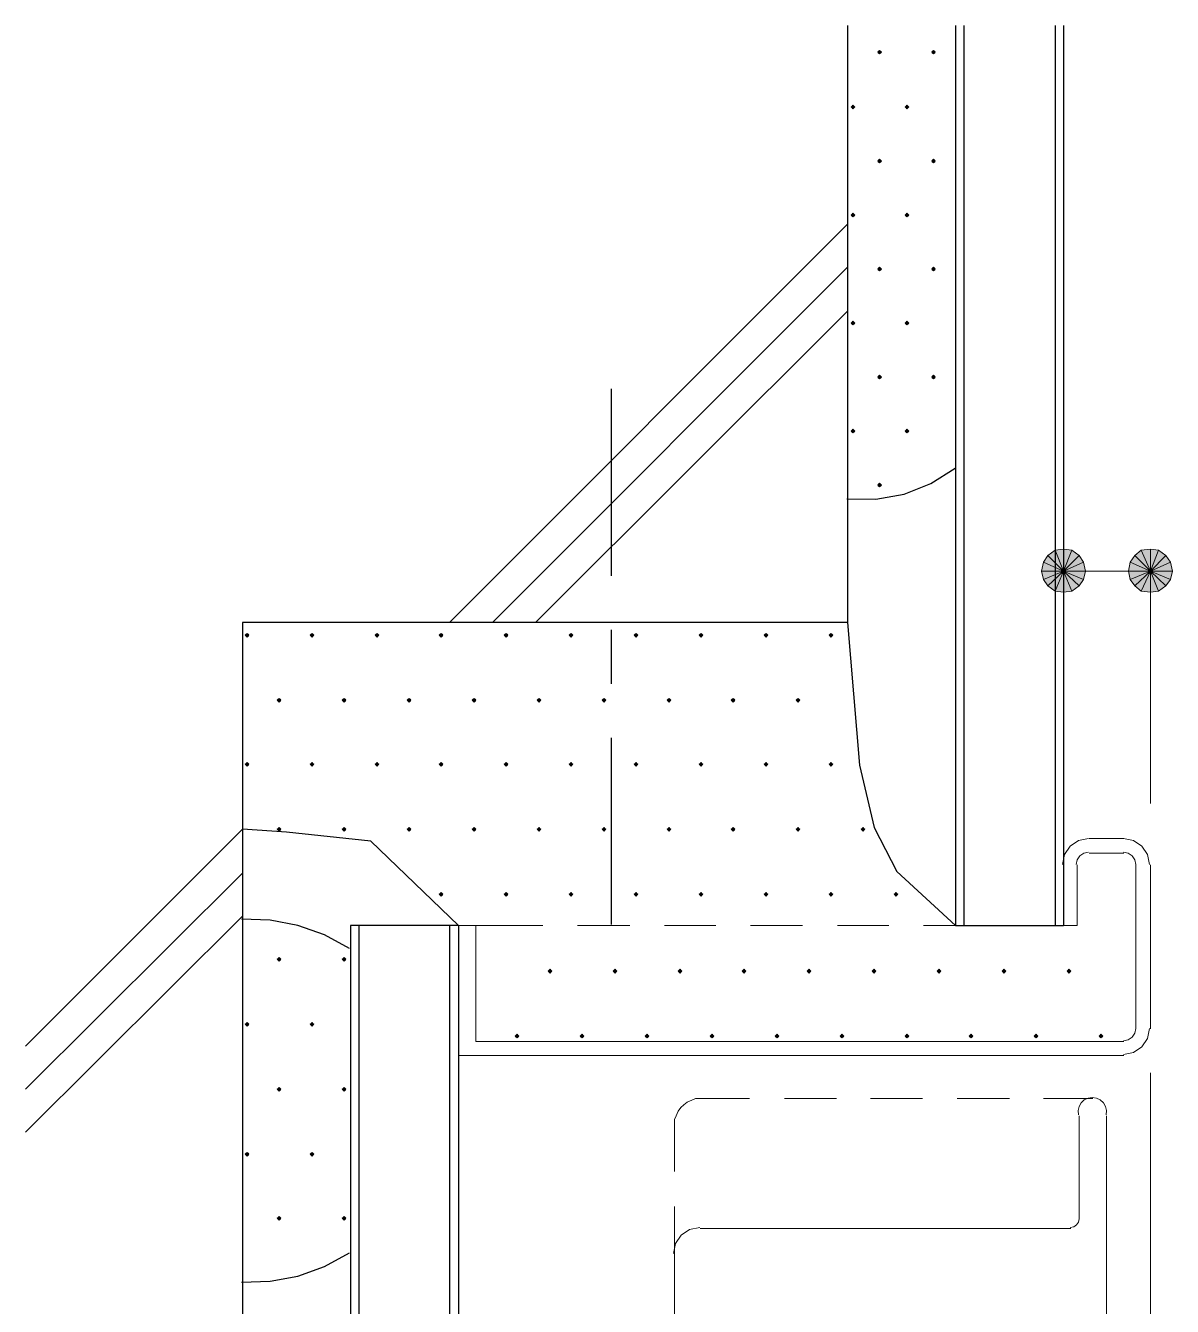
# Model space of a CAD drawing. Header units: millimetres. Extents: x 0 to 420, y 0 to 297.
# Drawn here: x 46.06 to 72.58, y 206.45 to 236.07 of the extents above; entities that cross this region are included whole.
import ezdxf

# ---------------------------------------------------------------- set-up
doc = ezdxf.new("R2010")
doc.units = ezdxf.units.MM

msp = doc.modelspace()

# ---------------------------------------------------------------- hatches: boundary and pattern name
for points in [[(65.807, 235.5), (65.786, 235.479), (65.765, 235.458), (65.786, 235.437), (65.807, 235.416), (65.828, 235.437), (65.85, 235.458), (65.828, 235.479), (65.807, 235.5)], [(67.056, 235.5), (67.035, 235.479), (67.014, 235.458), (67.035, 235.437), (67.056, 235.416), (67.077, 235.437), (67.098, 235.458), (67.077, 235.479), (67.056, 235.5)], [(65.193, 234.23), (65.172, 234.209), (65.151, 234.188), (65.172, 234.167), (65.193, 234.146), (65.215, 234.167), (65.236, 234.188), (65.215, 234.209), (65.193, 234.23)], [(66.442, 234.23), (66.421, 234.209), (66.4, 234.188), (66.421, 234.167), (66.442, 234.146), (66.463, 234.167), (66.485, 234.188), (66.463, 234.209), (66.442, 234.23)], [(65.807, 232.981), (65.786, 232.96), (65.765, 232.939), (65.786, 232.918), (65.807, 232.897), (65.828, 232.918), (65.85, 232.939), (65.828, 232.96), (65.807, 232.981)], [(67.056, 232.981), (67.035, 232.96), (67.014, 232.939), (67.035, 232.918), (67.056, 232.897), (67.077, 232.918), (67.098, 232.939), (67.077, 232.96), (67.056, 232.981)], [(65.193, 231.733), (65.172, 231.712), (65.151, 231.69), (65.172, 231.669), (65.193, 231.648), (65.215, 231.669), (65.236, 231.69), (65.215, 231.712), (65.193, 231.733)], [(66.442, 231.733), (66.421, 231.712), (66.4, 231.69), (66.421, 231.669), (66.442, 231.648), (66.463, 231.669), (66.485, 231.69), (66.463, 231.712), (66.442, 231.733)], [(65.807, 230.484), (65.786, 230.463), (65.765, 230.441), (65.786, 230.42), (65.807, 230.399), (65.828, 230.42), (65.85, 230.441), (65.828, 230.463), (65.807, 230.484)], [(67.056, 230.484), (67.035, 230.463), (67.014, 230.441), (67.035, 230.42), (67.056, 230.399), (67.077, 230.42), (67.098, 230.441), (67.077, 230.463), (67.056, 230.484)], [(65.193, 229.235), (65.172, 229.214), (65.151, 229.193), (65.172, 229.171), (65.193, 229.15), (65.215, 229.171), (65.236, 229.193), (65.215, 229.214), (65.193, 229.235)], [(66.442, 229.235), (66.421, 229.214), (66.4, 229.193), (66.421, 229.171), (66.442, 229.15), (66.463, 229.171), (66.485, 229.193), (66.463, 229.214), (66.442, 229.235)], [(65.807, 227.986), (65.786, 227.965), (65.765, 227.944), (65.786, 227.923), (65.807, 227.901), (65.828, 227.923), (65.85, 227.944), (65.828, 227.965), (65.807, 227.986)], [(67.056, 227.986), (67.035, 227.965), (67.014, 227.944), (67.035, 227.923), (67.056, 227.901), (67.077, 227.923), (67.098, 227.944), (67.077, 227.965), (67.056, 227.986)], [(65.193, 226.737), (65.172, 226.716), (65.151, 226.695), (65.172, 226.674), (65.193, 226.653), (65.215, 226.674), (65.236, 226.695), (65.215, 226.716), (65.193, 226.737)], [(66.442, 226.737), (66.421, 226.716), (66.4, 226.695), (66.421, 226.674), (66.442, 226.653), (66.463, 226.674), (66.485, 226.695), (66.463, 226.716), (66.442, 226.737)], [(65.807, 225.488), (65.786, 225.467), (65.765, 225.446), (65.786, 225.425), (65.807, 225.404), (65.828, 225.425), (65.85, 225.446), (65.828, 225.467), (65.807, 225.488)], [(70.252, 223.943), (70.062, 223.964), (70.062, 223.456), (70.252, 223.943)], [(71.861, 222.991), (72.073, 222.97), (72.073, 223.456), (71.861, 222.991)], [(51.181, 222.017), (51.16, 221.996), (51.139, 221.975), (51.16, 221.954), (51.181, 221.932), (51.202, 221.954), (51.223, 221.975), (51.202, 221.996), (51.181, 222.017)], [(52.684, 222.017), (52.663, 221.996), (52.641, 221.975), (52.663, 221.954), (52.684, 221.932), (52.705, 221.954), (52.726, 221.975), (52.705, 221.996), (52.684, 222.017)], [(54.187, 222.017), (54.166, 221.996), (54.144, 221.975), (54.166, 221.954), (54.187, 221.932), (54.208, 221.954), (54.229, 221.975), (54.208, 221.996), (54.187, 222.017)], [(55.668, 222.017), (55.647, 221.996), (55.626, 221.975), (55.647, 221.954), (55.668, 221.932), (55.689, 221.954), (55.711, 221.975), (55.689, 221.996), (55.668, 222.017)], [(57.171, 222.017), (57.15, 221.996), (57.129, 221.975), (57.15, 221.954), (57.171, 221.932), (57.192, 221.954), (57.214, 221.975), (57.192, 221.996), (57.171, 222.017)], [(58.674, 222.017), (58.653, 221.996), (58.632, 221.975), (58.653, 221.954), (58.674, 221.932), (58.695, 221.954), (58.716, 221.975), (58.695, 221.996), (58.674, 222.017)], [(60.177, 222.017), (60.156, 221.996), (60.135, 221.975), (60.156, 221.954), (60.177, 221.932), (60.198, 221.954), (60.219, 221.975), (60.198, 221.996), (60.177, 222.017)], [(61.68, 222.017), (61.659, 221.996), (61.637, 221.975), (61.659, 221.954), (61.68, 221.932), (61.701, 221.954), (61.722, 221.975), (61.701, 221.996), (61.68, 222.017)], [(63.183, 222.017), (63.161, 221.996), (63.14, 221.975), (63.161, 221.954), (63.183, 221.932), (63.204, 221.954), (63.225, 221.975), (63.204, 221.996), (63.183, 222.017)], [(64.685, 222.017), (64.664, 221.996), (64.643, 221.975), (64.664, 221.954), (64.685, 221.932), (64.707, 221.954), (64.728, 221.975), (64.707, 221.996), (64.685, 222.017)], [(51.922, 220.514), (51.901, 220.493), (51.88, 220.472), (51.901, 220.451), (51.922, 220.43), (51.943, 220.451), (51.964, 220.472), (51.943, 220.493), (51.922, 220.514)], [(53.425, 220.514), (53.404, 220.493), (53.382, 220.472), (53.404, 220.451), (53.425, 220.43), (53.446, 220.451), (53.467, 220.472), (53.446, 220.493), (53.425, 220.514)], [(54.928, 220.514), (54.906, 220.493), (54.885, 220.472), (54.906, 220.451), (54.928, 220.43), (54.949, 220.451), (54.97, 220.472), (54.949, 220.493), (54.928, 220.514)], [(56.43, 220.514), (56.409, 220.493), (56.388, 220.472), (56.409, 220.451), (56.43, 220.43), (56.452, 220.451), (56.473, 220.472), (56.452, 220.493), (56.43, 220.514)], [(57.933, 220.514), (57.912, 220.493), (57.891, 220.472), (57.912, 220.451), (57.933, 220.43), (57.954, 220.451), (57.975, 220.472), (57.954, 220.493), (57.933, 220.514)], [(59.436, 220.514), (59.415, 220.493), (59.394, 220.472), (59.415, 220.451), (59.436, 220.43), (59.457, 220.451), (59.478, 220.472), (59.457, 220.493), (59.436, 220.514)], [(60.939, 220.514), (60.918, 220.493), (60.896, 220.472), (60.918, 220.451), (60.939, 220.43), (60.96, 220.451), (60.981, 220.472), (60.96, 220.493), (60.939, 220.514)], [(62.421, 220.514), (62.399, 220.493), (62.378, 220.472), (62.399, 220.451), (62.421, 220.43), (62.442, 220.451), (62.463, 220.472), (62.442, 220.493), (62.421, 220.514)], [(63.923, 220.514), (63.902, 220.493), (63.881, 220.472), (63.902, 220.451), (63.923, 220.43), (63.945, 220.451), (63.966, 220.472), (63.945, 220.493), (63.923, 220.514)], [(51.181, 219.033), (51.16, 219.012), (51.139, 218.99), (51.16, 218.969), (51.181, 218.948), (51.202, 218.969), (51.223, 218.99), (51.202, 219.012), (51.181, 219.033)], [(52.684, 219.033), (52.663, 219.012), (52.641, 218.99), (52.663, 218.969), (52.684, 218.948), (52.705, 218.969), (52.726, 218.99), (52.705, 219.012), (52.684, 219.033)], [(54.187, 219.033), (54.166, 219.012), (54.144, 218.99), (54.166, 218.969), (54.187, 218.948), (54.208, 218.969), (54.229, 218.99), (54.208, 219.012), (54.187, 219.033)], [(55.668, 219.033), (55.647, 219.012), (55.626, 218.99), (55.647, 218.969), (55.668, 218.948), (55.689, 218.969), (55.711, 218.99), (55.689, 219.012), (55.668, 219.033)], [(57.171, 219.033), (57.15, 219.012), (57.129, 218.99), (57.15, 218.969), (57.171, 218.948), (57.192, 218.969), (57.214, 218.99), (57.192, 219.012), (57.171, 219.033)], [(58.674, 219.033), (58.653, 219.012), (58.632, 218.99), (58.653, 218.969), (58.674, 218.948), (58.695, 218.969), (58.716, 218.99), (58.695, 219.012), (58.674, 219.033)], [(60.177, 219.033), (60.156, 219.012), (60.135, 218.99), (60.156, 218.969), (60.177, 218.948), (60.198, 218.969), (60.219, 218.99), (60.198, 219.012), (60.177, 219.033)], [(61.68, 219.033), (61.659, 219.012), (61.637, 218.99), (61.659, 218.969), (61.68, 218.948), (61.701, 218.969), (61.722, 218.99), (61.701, 219.012), (61.68, 219.033)], [(63.183, 219.033), (63.161, 219.012), (63.14, 218.99), (63.161, 218.969), (63.183, 218.948), (63.204, 218.969), (63.225, 218.99), (63.204, 219.012), (63.183, 219.033)], [(64.685, 219.033), (64.664, 219.012), (64.643, 218.99), (64.664, 218.969), (64.685, 218.948), (64.707, 218.969), (64.728, 218.99), (64.707, 219.012), (64.685, 219.033)], [(51.922, 217.53), (51.901, 217.509), (51.88, 217.487), (51.901, 217.466), (51.922, 217.445), (51.943, 217.466), (51.964, 217.487), (51.943, 217.509), (51.922, 217.53)], [(53.425, 217.53), (53.404, 217.509), (53.382, 217.487), (53.404, 217.466), (53.425, 217.445), (53.446, 217.466), (53.467, 217.487), (53.446, 217.509), (53.425, 217.53)], [(54.928, 217.53), (54.906, 217.509), (54.885, 217.487), (54.906, 217.466), (54.928, 217.445), (54.949, 217.466), (54.97, 217.487), (54.949, 217.509), (54.928, 217.53)], [(56.43, 217.53), (56.409, 217.509), (56.388, 217.487), (56.409, 217.466), (56.43, 217.445), (56.452, 217.466), (56.473, 217.487), (56.452, 217.509), (56.43, 217.53)], [(57.933, 217.53), (57.912, 217.509), (57.891, 217.487), (57.912, 217.466), (57.933, 217.445), (57.954, 217.466), (57.975, 217.487), (57.954, 217.509), (57.933, 217.53)], [(59.436, 217.53), (59.415, 217.509), (59.394, 217.487), (59.415, 217.466), (59.436, 217.445), (59.457, 217.466), (59.478, 217.487), (59.457, 217.509), (59.436, 217.53)], [(60.939, 217.53), (60.918, 217.509), (60.896, 217.487), (60.918, 217.466), (60.939, 217.445), (60.96, 217.466), (60.981, 217.487), (60.96, 217.509), (60.939, 217.53)], [(62.421, 217.53), (62.399, 217.509), (62.378, 217.487), (62.399, 217.466), (62.421, 217.445), (62.442, 217.466), (62.463, 217.487), (62.442, 217.509), (62.421, 217.53)], [(63.923, 217.53), (63.902, 217.509), (63.881, 217.487), (63.902, 217.466), (63.923, 217.445), (63.945, 217.466), (63.966, 217.487), (63.945, 217.509), (63.923, 217.53)], [(65.426, 217.53), (65.405, 217.509), (65.384, 217.487), (65.405, 217.466), (65.426, 217.445), (65.447, 217.466), (65.469, 217.487), (65.447, 217.509), (65.426, 217.53)], [(55.668, 216.027), (55.647, 216.006), (55.626, 215.985), (55.647, 215.963), (55.668, 215.942), (55.689, 215.963), (55.711, 215.985), (55.689, 216.006), (55.668, 216.027)], [(57.171, 216.027), (57.15, 216.006), (57.129, 215.985), (57.15, 215.963), (57.171, 215.942), (57.192, 215.963), (57.214, 215.985), (57.192, 216.006), (57.171, 216.027)], [(58.674, 216.027), (58.653, 216.006), (58.632, 215.985), (58.653, 215.963), (58.674, 215.942), (58.695, 215.963), (58.716, 215.985), (58.695, 216.006), (58.674, 216.027)], [(60.177, 216.027), (60.156, 216.006), (60.135, 215.985), (60.156, 215.963), (60.177, 215.942), (60.198, 215.963), (60.219, 215.985), (60.198, 216.006), (60.177, 216.027)], [(61.68, 216.027), (61.659, 216.006), (61.637, 215.985), (61.659, 215.963), (61.68, 215.942), (61.701, 215.963), (61.722, 215.985), (61.701, 216.006), (61.68, 216.027)], [(63.183, 216.027), (63.161, 216.006), (63.14, 215.985), (63.161, 215.963), (63.183, 215.942), (63.204, 215.963), (63.225, 215.985), (63.204, 216.006), (63.183, 216.027)], [(64.685, 216.027), (64.664, 216.006), (64.643, 215.985), (64.664, 215.963), (64.685, 215.942), (64.707, 215.963), (64.728, 215.985), (64.707, 216.006), (64.685, 216.027)], [(66.188, 216.027), (66.167, 216.006), (66.146, 215.985), (66.167, 215.963), (66.188, 215.942), (66.209, 215.963), (66.231, 215.985), (66.209, 216.006), (66.188, 216.027)], [(51.922, 214.524), (51.901, 214.503), (51.88, 214.482), (51.901, 214.461), (51.922, 214.439), (51.943, 214.461), (51.964, 214.482), (51.943, 214.503), (51.922, 214.524)], [(53.425, 214.524), (53.404, 214.503), (53.382, 214.482), (53.404, 214.461), (53.425, 214.439), (53.446, 214.461), (53.467, 214.482), (53.446, 214.503), (53.425, 214.524)], [(58.187, 214.249), (58.166, 214.228), (58.145, 214.207), (58.166, 214.186), (58.187, 214.164), (58.208, 214.186), (58.23, 214.207), (58.208, 214.228), (58.187, 214.249)], [(59.69, 214.249), (59.669, 214.228), (59.648, 214.207), (59.669, 214.186), (59.69, 214.164), (59.711, 214.186), (59.732, 214.207), (59.711, 214.228), (59.69, 214.249)], [(61.193, 214.249), (61.172, 214.228), (61.151, 214.207), (61.172, 214.186), (61.193, 214.164), (61.214, 214.186), (61.235, 214.207), (61.214, 214.228), (61.193, 214.249)], [(62.675, 214.249), (62.653, 214.228), (62.632, 214.207), (62.653, 214.186), (62.675, 214.164), (62.696, 214.186), (62.717, 214.207), (62.696, 214.228), (62.675, 214.249)], [(64.177, 214.249), (64.156, 214.228), (64.135, 214.207), (64.156, 214.186), (64.177, 214.164), (64.199, 214.186), (64.22, 214.207), (64.199, 214.228), (64.177, 214.249)], [(65.68, 214.249), (65.659, 214.228), (65.638, 214.207), (65.659, 214.186), (65.68, 214.164), (65.701, 214.186), (65.723, 214.207), (65.701, 214.228), (65.68, 214.249)], [(67.183, 214.249), (67.162, 214.228), (67.141, 214.207), (67.162, 214.186), (67.183, 214.164), (67.204, 214.186), (67.225, 214.207), (67.204, 214.228), (67.183, 214.249)], [(68.686, 214.249), (68.665, 214.228), (68.644, 214.207), (68.665, 214.186), (68.686, 214.164), (68.707, 214.186), (68.728, 214.207), (68.707, 214.228), (68.686, 214.249)], [(70.189, 214.249), (70.168, 214.228), (70.146, 214.207), (70.168, 214.186), (70.189, 214.164), (70.21, 214.186), (70.231, 214.207), (70.21, 214.228), (70.189, 214.249)], [(51.181, 213.021), (51.16, 213), (51.139, 212.979), (51.16, 212.958), (51.181, 212.937), (51.202, 212.958), (51.223, 212.979), (51.202, 213), (51.181, 213.021)], [(52.684, 213.021), (52.663, 213), (52.641, 212.979), (52.663, 212.958), (52.684, 212.937), (52.705, 212.958), (52.726, 212.979), (52.705, 213), (52.684, 213.021)], [(57.425, 212.746), (57.404, 212.725), (57.383, 212.704), (57.404, 212.683), (57.425, 212.662), (57.446, 212.683), (57.468, 212.704), (57.446, 212.725), (57.425, 212.746)], [(58.928, 212.746), (58.907, 212.725), (58.886, 212.704), (58.907, 212.683), (58.928, 212.662), (58.949, 212.683), (58.97, 212.704), (58.949, 212.725), (58.928, 212.746)], [(60.431, 212.746), (60.41, 212.725), (60.388, 212.704), (60.41, 212.683), (60.431, 212.662), (60.452, 212.683), (60.473, 212.704), (60.452, 212.725), (60.431, 212.746)], [(61.934, 212.746), (61.912, 212.725), (61.891, 212.704), (61.912, 212.683), (61.934, 212.662), (61.955, 212.683), (61.976, 212.704), (61.955, 212.725), (61.934, 212.746)], [(63.437, 212.746), (63.415, 212.725), (63.394, 212.704), (63.415, 212.683), (63.437, 212.662), (63.458, 212.683), (63.479, 212.704), (63.458, 212.725), (63.437, 212.746)], [(64.939, 212.746), (64.918, 212.725), (64.897, 212.704), (64.918, 212.683), (64.939, 212.662), (64.961, 212.683), (64.982, 212.704), (64.961, 212.725), (64.939, 212.746)], [(66.442, 212.746), (66.421, 212.725), (66.4, 212.704), (66.421, 212.683), (66.442, 212.662), (66.463, 212.683), (66.485, 212.704), (66.463, 212.725), (66.442, 212.746)], [(67.924, 212.746), (67.903, 212.725), (67.882, 212.704), (67.903, 212.683), (67.924, 212.662), (67.945, 212.683), (67.966, 212.704), (67.945, 212.725), (67.924, 212.746)], [(69.427, 212.746), (69.406, 212.725), (69.384, 212.704), (69.406, 212.683), (69.427, 212.662), (69.448, 212.683), (69.469, 212.704), (69.448, 212.725), (69.427, 212.746)], [(70.929, 212.746), (70.908, 212.725), (70.887, 212.704), (70.908, 212.683), (70.929, 212.662), (70.951, 212.683), (70.972, 212.704), (70.951, 212.725), (70.929, 212.746)], [(51.922, 211.519), (51.901, 211.497), (51.88, 211.476), (51.901, 211.455), (51.922, 211.434), (51.943, 211.455), (51.964, 211.476), (51.943, 211.497), (51.922, 211.519)], [(53.425, 211.519), (53.404, 211.497), (53.382, 211.476), (53.404, 211.455), (53.425, 211.434), (53.446, 211.455), (53.467, 211.476), (53.446, 211.497), (53.425, 211.519)], [(51.181, 210.016), (51.16, 209.995), (51.139, 209.973), (51.16, 209.952), (51.181, 209.931), (51.202, 209.952), (51.223, 209.973), (51.202, 209.995), (51.181, 210.016)], [(52.684, 210.016), (52.663, 209.995), (52.641, 209.973), (52.663, 209.952), (52.684, 209.931), (52.705, 209.952), (52.726, 209.973), (52.705, 209.995), (52.684, 210.016)], [(51.922, 208.534), (51.901, 208.513), (51.88, 208.492), (51.901, 208.471), (51.922, 208.449), (51.943, 208.471), (51.964, 208.492), (51.943, 208.513), (51.922, 208.534)], [(53.425, 208.534), (53.404, 208.513), (53.382, 208.492), (53.404, 208.471), (53.425, 208.449), (53.446, 208.471), (53.467, 208.492), (53.446, 208.513), (53.425, 208.534)]]:
    msp.add_hatch(color=7).paths.add_polyline_path(points)
h = msp.add_hatch(color=7)
h.paths.add_polyline_path([(70.062, 223.964), (69.871, 223.943), (70.062, 223.456), (70.062, 223.964)])
h.paths.add_polyline_path([(69.871, 223.943), (70.062, 223.456), (69.702, 223.816), (69.871, 223.943)])
h.paths.add_polyline_path([(70.062, 223.456), (69.702, 223.816), (69.596, 223.668), (70.062, 223.456)])
h = msp.add_hatch(color=7)
h.paths.add_polyline_path([(70.57, 223.456), (70.527, 223.668), (70.062, 223.456), (70.57, 223.456)])
h.paths.add_polyline_path([(70.527, 223.668), (70.062, 223.456), (70.421, 223.816), (70.527, 223.668)])
h.paths.add_polyline_path([(70.062, 223.456), (70.421, 223.816), (70.252, 223.943), (70.062, 223.456)])
h = msp.add_hatch(color=7)
h.paths.add_polyline_path([(71.861, 223.943), (71.713, 223.816), (72.073, 223.456), (71.861, 223.943)])
h.paths.add_polyline_path([(71.713, 223.816), (72.073, 223.456), (71.607, 223.668), (71.713, 223.816)])
h.paths.add_polyline_path([(72.073, 223.456), (71.607, 223.668), (71.565, 223.456), (72.073, 223.456)])
h = msp.add_hatch(color=7)
h.paths.add_polyline_path([(72.432, 223.816), (72.263, 223.943), (72.073, 223.456), (72.432, 223.816)])
h.paths.add_polyline_path([(72.263, 223.943), (72.073, 223.456), (72.073, 223.964), (72.263, 223.943)])
h.paths.add_polyline_path([(72.073, 223.456), (72.073, 223.964), (71.861, 223.943), (72.073, 223.456)])
h = msp.add_hatch(color=7)
h.paths.add_polyline_path([(69.596, 223.668), (69.554, 223.456), (70.062, 223.456), (69.596, 223.668)])
h.paths.add_polyline_path([(69.554, 223.456), (70.062, 223.456), (69.596, 223.266), (69.554, 223.456)])
h.paths.add_polyline_path([(70.062, 223.456), (69.596, 223.266), (69.702, 223.118), (70.062, 223.456)])
h = msp.add_hatch(color=7)
h.paths.add_polyline_path([(72.538, 223.266), (72.581, 223.456), (72.073, 223.456), (72.538, 223.266)])
h.paths.add_polyline_path([(72.581, 223.456), (72.073, 223.456), (72.538, 223.668), (72.581, 223.456)])
h.paths.add_polyline_path([(72.073, 223.456), (72.538, 223.668), (72.432, 223.816), (72.073, 223.456)])
h = msp.add_hatch(color=7)
h.paths.add_polyline_path([(69.702, 223.118), (69.871, 222.991), (70.062, 223.456), (69.702, 223.118)])
h.paths.add_polyline_path([(69.871, 222.991), (70.062, 223.456), (70.062, 222.97), (69.871, 222.991)])
h.paths.add_polyline_path([(70.062, 223.456), (70.062, 222.97), (70.252, 222.991), (70.062, 223.456)])
h = msp.add_hatch(color=7)
h.paths.add_polyline_path([(70.252, 222.991), (70.421, 223.118), (70.062, 223.456), (70.252, 222.991)])
h.paths.add_polyline_path([(70.421, 223.118), (70.062, 223.456), (70.527, 223.266), (70.421, 223.118)])
h.paths.add_polyline_path([(70.062, 223.456), (70.527, 223.266), (70.57, 223.456), (70.062, 223.456)])
h = msp.add_hatch(color=7)
h.paths.add_polyline_path([(71.565, 223.456), (71.607, 223.266), (72.073, 223.456), (71.565, 223.456)])
h.paths.add_polyline_path([(71.607, 223.266), (72.073, 223.456), (71.713, 223.118), (71.607, 223.266)])
h.paths.add_polyline_path([(72.073, 223.456), (71.713, 223.118), (71.861, 222.991), (72.073, 223.456)])
h = msp.add_hatch(color=7)
h.paths.add_polyline_path([(72.073, 222.97), (72.263, 222.991), (72.073, 223.456), (72.073, 222.97)])
h.paths.add_polyline_path([(72.263, 222.991), (72.073, 223.456), (72.432, 223.118), (72.263, 222.991)])
h.paths.add_polyline_path([(72.073, 223.456), (72.432, 223.118), (72.538, 223.266), (72.073, 223.456)])

# ---------------------------------------------------------------- linework, layer by layer
at = {"lineweight": 25}
for points in [[(65.066, 236.072), (65.066, 222.271), (51.075, 222.271)], [(59.605, 223.351), (59.605, 227.669)], [(51.075, 222.271), (51.075, 180.065)], [(59.605, 220.853), (59.605, 222.102)], [(59.605, 215.286), (59.605, 219.604)]]:
    msp.add_lwpolyline(points, dxfattribs=at)
at = {"lineweight": 30}
for points in [[(67.564, 236.072), (67.564, 215.265)], [(67.754, 236.072), (67.754, 215.265)], [(69.871, 236.072), (69.871, 215.265)], [(70.062, 236.072), (70.062, 215.265)], [(65.054, 225.129), (65.724, 225.119), (66.376, 225.238), (66.994, 225.48), (67.558, 225.84)], [(65.066, 222.271), (65.342, 218.969)], [(65.342, 218.969), (65.68, 217.53)], [(54.039, 217.212), (52.091, 217.424), (51.075, 217.487)], [(65.68, 217.53), (66.209, 216.514)], [(54.039, 217.212), (56.071, 215.265), (53.573, 215.265)], [(66.209, 216.514), (67.564, 215.265), (70.062, 215.265)], [(53.553, 214.729), (52.974, 215.045), (52.356, 215.266), (51.712, 215.388), (51.052, 215.408)], [(53.573, 215.265), (53.573, 180.065)], [(53.763, 215.265), (53.763, 180.065)], [(55.859, 215.265), (55.859, 180.065)], [(56.071, 215.265), (56.071, 180.065)], [(51.052, 207.015), (51.712, 207.035), (52.356, 207.157), (52.974, 207.378), (53.553, 207.694)]]:
    msp.add_lwpolyline(points, dxfattribs=at)
at = {"lineweight": 0}
for points in [[(65.807, 235.5), (65.786, 235.479), (65.765, 235.458), (65.786, 235.437), (65.807, 235.416), (65.828, 235.437), (65.85, 235.458), (65.828, 235.479)], [(67.056, 235.5), (67.035, 235.479), (67.014, 235.458), (67.035, 235.437), (67.056, 235.416), (67.077, 235.437), (67.098, 235.458), (67.077, 235.479)], [(65.193, 234.23), (65.172, 234.209), (65.151, 234.188), (65.172, 234.167), (65.193, 234.146), (65.215, 234.167), (65.236, 234.188), (65.215, 234.209)], [(66.442, 234.23), (66.421, 234.209), (66.4, 234.188), (66.421, 234.167), (66.442, 234.146), (66.463, 234.167), (66.485, 234.188), (66.463, 234.209)], [(65.807, 232.981), (65.786, 232.96), (65.765, 232.939), (65.786, 232.918), (65.807, 232.897), (65.828, 232.918), (65.85, 232.939), (65.828, 232.96)], [(67.056, 232.981), (67.035, 232.96), (67.014, 232.939), (67.035, 232.918), (67.056, 232.897), (67.077, 232.918), (67.098, 232.939), (67.077, 232.96)], [(65.193, 231.733), (65.172, 231.712), (65.151, 231.69), (65.172, 231.669), (65.193, 231.648), (65.215, 231.669), (65.236, 231.69), (65.215, 231.712)], [(66.442, 231.733), (66.421, 231.712), (66.4, 231.69), (66.421, 231.669), (66.442, 231.648), (66.463, 231.669), (66.485, 231.69), (66.463, 231.712)], [(65.807, 230.484), (65.786, 230.463), (65.765, 230.441), (65.786, 230.42), (65.807, 230.399), (65.828, 230.42), (65.85, 230.441), (65.828, 230.463)], [(67.056, 230.484), (67.035, 230.463), (67.014, 230.441), (67.035, 230.42), (67.056, 230.399), (67.077, 230.42), (67.098, 230.441), (67.077, 230.463)], [(65.193, 229.235), (65.172, 229.214), (65.151, 229.193), (65.172, 229.171), (65.193, 229.15), (65.215, 229.171), (65.236, 229.193), (65.215, 229.214)], [(66.442, 229.235), (66.421, 229.214), (66.4, 229.193), (66.421, 229.171), (66.442, 229.15), (66.463, 229.171), (66.485, 229.193), (66.463, 229.214)], [(65.807, 227.986), (65.786, 227.965), (65.765, 227.944), (65.786, 227.923), (65.807, 227.901), (65.828, 227.923), (65.85, 227.944), (65.828, 227.965)], [(67.056, 227.986), (67.035, 227.965), (67.014, 227.944), (67.035, 227.923), (67.056, 227.901), (67.077, 227.923), (67.098, 227.944), (67.077, 227.965)], [(65.193, 226.737), (65.172, 226.716), (65.151, 226.695), (65.172, 226.674), (65.193, 226.653), (65.215, 226.674), (65.236, 226.695), (65.215, 226.716)], [(66.442, 226.737), (66.421, 226.716), (66.4, 226.695), (66.421, 226.674), (66.442, 226.653), (66.463, 226.674), (66.485, 226.695), (66.463, 226.716)], [(65.807, 225.488), (65.786, 225.467), (65.765, 225.446), (65.786, 225.425), (65.807, 225.404), (65.828, 225.425), (65.85, 225.446), (65.828, 225.467)], [(69.871, 223.943), (70.062, 223.456), (69.702, 223.816)], [(70.062, 223.964), (69.871, 223.943), (70.062, 223.456)], [(70.252, 223.943), (70.062, 223.964), (70.062, 223.456)], [(70.062, 223.456), (70.421, 223.816), (70.252, 223.943)], [(71.861, 223.943), (71.713, 223.816), (72.073, 223.456)], [(72.073, 223.456), (72.073, 223.964), (71.861, 223.943)], [(72.263, 223.943), (72.073, 223.456), (72.073, 223.964)], [(72.432, 223.816), (72.263, 223.943), (72.073, 223.456)], [(69.596, 223.668), (69.554, 223.456), (70.062, 223.456)], [(70.062, 223.456), (69.702, 223.816), (69.596, 223.668)], [(70.527, 223.668), (70.062, 223.456), (70.421, 223.816)], [(70.57, 223.456), (70.527, 223.668), (70.062, 223.456)], [(72.073, 223.456), (71.607, 223.668), (71.565, 223.456)], [(71.713, 223.816), (72.073, 223.456), (71.607, 223.668)], [(72.073, 223.456), (72.538, 223.668), (72.432, 223.816)], [(72.581, 223.456), (72.073, 223.456), (72.538, 223.668)], [(69.554, 223.456), (70.062, 223.456), (69.596, 223.266)], [(70.062, 223.456), (69.596, 223.266), (69.702, 223.118)], [(69.702, 223.118), (69.871, 222.991), (70.062, 223.456)], [(69.871, 222.991), (70.062, 223.456), (70.062, 222.97)], [(70.062, 223.456), (70.062, 222.97), (70.252, 222.991)], [(70.252, 222.991), (70.421, 223.118), (70.062, 223.456)], [(70.421, 223.118), (70.062, 223.456), (70.527, 223.266)], [(70.062, 223.456), (70.527, 223.266), (70.57, 223.456)], [(71.565, 223.456), (71.607, 223.266), (72.073, 223.456)], [(71.607, 223.266), (72.073, 223.456), (71.713, 223.118)], [(72.073, 223.456), (71.713, 223.118), (71.861, 222.991)], [(71.861, 222.991), (72.073, 222.97), (72.073, 223.456)], [(72.073, 222.97), (72.263, 222.991), (72.073, 223.456)], [(72.263, 222.991), (72.073, 223.456), (72.432, 223.118)], [(72.073, 223.456), (72.432, 223.118), (72.538, 223.266)], [(72.538, 223.266), (72.581, 223.456), (72.073, 223.456)], [(51.181, 222.017), (51.16, 221.996), (51.139, 221.975), (51.16, 221.954), (51.181, 221.932), (51.202, 221.954), (51.223, 221.975), (51.202, 221.996)], [(52.684, 222.017), (52.663, 221.996), (52.641, 221.975), (52.663, 221.954), (52.684, 221.932), (52.705, 221.954), (52.726, 221.975), (52.705, 221.996)], [(54.187, 222.017), (54.166, 221.996), (54.144, 221.975), (54.166, 221.954), (54.187, 221.932), (54.208, 221.954), (54.229, 221.975), (54.208, 221.996)], [(55.668, 222.017), (55.647, 221.996), (55.626, 221.975), (55.647, 221.954), (55.668, 221.932), (55.689, 221.954), (55.711, 221.975), (55.689, 221.996)], [(57.171, 222.017), (57.15, 221.996), (57.129, 221.975), (57.15, 221.954), (57.171, 221.932), (57.192, 221.954), (57.214, 221.975), (57.192, 221.996)], [(58.674, 222.017), (58.653, 221.996), (58.632, 221.975), (58.653, 221.954), (58.674, 221.932), (58.695, 221.954), (58.716, 221.975), (58.695, 221.996)], [(60.177, 222.017), (60.156, 221.996), (60.135, 221.975), (60.156, 221.954), (60.177, 221.932), (60.198, 221.954), (60.219, 221.975), (60.198, 221.996)], [(61.68, 222.017), (61.659, 221.996), (61.637, 221.975), (61.659, 221.954), (61.68, 221.932), (61.701, 221.954), (61.722, 221.975), (61.701, 221.996)], [(63.183, 222.017), (63.161, 221.996), (63.14, 221.975), (63.161, 221.954), (63.183, 221.932), (63.204, 221.954), (63.225, 221.975), (63.204, 221.996)], [(64.685, 222.017), (64.664, 221.996), (64.643, 221.975), (64.664, 221.954), (64.685, 221.932), (64.707, 221.954), (64.728, 221.975), (64.707, 221.996)], [(51.922, 220.514), (51.901, 220.493), (51.88, 220.472), (51.901, 220.451), (51.922, 220.43), (51.943, 220.451), (51.964, 220.472), (51.943, 220.493)], [(53.425, 220.514), (53.404, 220.493), (53.382, 220.472), (53.404, 220.451), (53.425, 220.43), (53.446, 220.451), (53.467, 220.472), (53.446, 220.493)], [(54.928, 220.514), (54.906, 220.493), (54.885, 220.472), (54.906, 220.451), (54.928, 220.43), (54.949, 220.451), (54.97, 220.472), (54.949, 220.493)], [(56.43, 220.514), (56.409, 220.493), (56.388, 220.472), (56.409, 220.451), (56.43, 220.43), (56.452, 220.451), (56.473, 220.472), (56.452, 220.493)], [(57.933, 220.514), (57.912, 220.493), (57.891, 220.472), (57.912, 220.451), (57.933, 220.43), (57.954, 220.451), (57.975, 220.472), (57.954, 220.493)], [(59.436, 220.514), (59.415, 220.493), (59.394, 220.472), (59.415, 220.451), (59.436, 220.43), (59.457, 220.451), (59.478, 220.472), (59.457, 220.493)], [(60.939, 220.514), (60.918, 220.493), (60.896, 220.472), (60.918, 220.451), (60.939, 220.43), (60.96, 220.451), (60.981, 220.472), (60.96, 220.493)], [(62.421, 220.514), (62.399, 220.493), (62.378, 220.472), (62.399, 220.451), (62.421, 220.43), (62.442, 220.451), (62.463, 220.472), (62.442, 220.493)], [(63.923, 220.514), (63.902, 220.493), (63.881, 220.472), (63.902, 220.451), (63.923, 220.43), (63.945, 220.451), (63.966, 220.472), (63.945, 220.493)], [(51.181, 219.033), (51.16, 219.012), (51.139, 218.99), (51.16, 218.969), (51.181, 218.948), (51.202, 218.969), (51.223, 218.99), (51.202, 219.012)], [(52.684, 219.033), (52.663, 219.012), (52.641, 218.99), (52.663, 218.969), (52.684, 218.948), (52.705, 218.969), (52.726, 218.99), (52.705, 219.012)], [(54.187, 219.033), (54.166, 219.012), (54.144, 218.99), (54.166, 218.969), (54.187, 218.948), (54.208, 218.969), (54.229, 218.99), (54.208, 219.012)], [(55.668, 219.033), (55.647, 219.012), (55.626, 218.99), (55.647, 218.969), (55.668, 218.948), (55.689, 218.969), (55.711, 218.99), (55.689, 219.012)], [(57.171, 219.033), (57.15, 219.012), (57.129, 218.99), (57.15, 218.969), (57.171, 218.948), (57.192, 218.969), (57.214, 218.99), (57.192, 219.012)], [(58.674, 219.033), (58.653, 219.012), (58.632, 218.99), (58.653, 218.969), (58.674, 218.948), (58.695, 218.969), (58.716, 218.99), (58.695, 219.012)], [(60.177, 219.033), (60.156, 219.012), (60.135, 218.99), (60.156, 218.969), (60.177, 218.948), (60.198, 218.969), (60.219, 218.99), (60.198, 219.012)], [(61.68, 219.033), (61.659, 219.012), (61.637, 218.99), (61.659, 218.969), (61.68, 218.948), (61.701, 218.969), (61.722, 218.99), (61.701, 219.012)], [(63.183, 219.033), (63.161, 219.012), (63.14, 218.99), (63.161, 218.969), (63.183, 218.948), (63.204, 218.969), (63.225, 218.99), (63.204, 219.012)], [(64.685, 219.033), (64.664, 219.012), (64.643, 218.99), (64.664, 218.969), (64.685, 218.948), (64.707, 218.969), (64.728, 218.99), (64.707, 219.012)], [(51.922, 217.53), (51.901, 217.509), (51.88, 217.487), (51.901, 217.466), (51.922, 217.445), (51.943, 217.466), (51.964, 217.487), (51.943, 217.509)], [(53.425, 217.53), (53.404, 217.509), (53.382, 217.487), (53.404, 217.466), (53.425, 217.445), (53.446, 217.466), (53.467, 217.487), (53.446, 217.509)], [(54.928, 217.53), (54.906, 217.509), (54.885, 217.487), (54.906, 217.466), (54.928, 217.445), (54.949, 217.466), (54.97, 217.487), (54.949, 217.509)], [(56.43, 217.53), (56.409, 217.509), (56.388, 217.487), (56.409, 217.466), (56.43, 217.445), (56.452, 217.466), (56.473, 217.487), (56.452, 217.509)], [(57.933, 217.53), (57.912, 217.509), (57.891, 217.487), (57.912, 217.466), (57.933, 217.445), (57.954, 217.466), (57.975, 217.487), (57.954, 217.509)], [(59.436, 217.53), (59.415, 217.509), (59.394, 217.487), (59.415, 217.466), (59.436, 217.445), (59.457, 217.466), (59.478, 217.487), (59.457, 217.509)], [(60.939, 217.53), (60.918, 217.509), (60.896, 217.487), (60.918, 217.466), (60.939, 217.445), (60.96, 217.466), (60.981, 217.487), (60.96, 217.509)], [(62.421, 217.53), (62.399, 217.509), (62.378, 217.487), (62.399, 217.466), (62.421, 217.445), (62.442, 217.466), (62.463, 217.487), (62.442, 217.509)], [(63.923, 217.53), (63.902, 217.509), (63.881, 217.487), (63.902, 217.466), (63.923, 217.445), (63.945, 217.466), (63.966, 217.487), (63.945, 217.509)], [(65.426, 217.53), (65.405, 217.509), (65.384, 217.487), (65.405, 217.466), (65.426, 217.445), (65.447, 217.466), (65.469, 217.487), (65.447, 217.509)], [(55.668, 216.027), (55.647, 216.006), (55.626, 215.985), (55.647, 215.963), (55.668, 215.942), (55.689, 215.963), (55.711, 215.985), (55.689, 216.006)], [(57.171, 216.027), (57.15, 216.006), (57.129, 215.985), (57.15, 215.963), (57.171, 215.942), (57.192, 215.963), (57.214, 215.985), (57.192, 216.006)], [(58.674, 216.027), (58.653, 216.006), (58.632, 215.985), (58.653, 215.963), (58.674, 215.942), (58.695, 215.963), (58.716, 215.985), (58.695, 216.006)], [(60.177, 216.027), (60.156, 216.006), (60.135, 215.985), (60.156, 215.963), (60.177, 215.942), (60.198, 215.963), (60.219, 215.985), (60.198, 216.006)], [(61.68, 216.027), (61.659, 216.006), (61.637, 215.985), (61.659, 215.963), (61.68, 215.942), (61.701, 215.963), (61.722, 215.985), (61.701, 216.006)], [(63.183, 216.027), (63.161, 216.006), (63.14, 215.985), (63.161, 215.963), (63.183, 215.942), (63.204, 215.963), (63.225, 215.985), (63.204, 216.006)], [(64.685, 216.027), (64.664, 216.006), (64.643, 215.985), (64.664, 215.963), (64.685, 215.942), (64.707, 215.963), (64.728, 215.985), (64.707, 216.006)], [(66.188, 216.027), (66.167, 216.006), (66.146, 215.985), (66.167, 215.963), (66.188, 215.942), (66.209, 215.963), (66.231, 215.985), (66.209, 216.006)], [(51.922, 214.524), (51.901, 214.503), (51.88, 214.482), (51.901, 214.461), (51.922, 214.439), (51.943, 214.461), (51.964, 214.482), (51.943, 214.503)], [(53.425, 214.524), (53.404, 214.503), (53.382, 214.482), (53.404, 214.461), (53.425, 214.439), (53.446, 214.461), (53.467, 214.482), (53.446, 214.503)], [(58.187, 214.249), (58.166, 214.228), (58.145, 214.207), (58.166, 214.186), (58.187, 214.164), (58.208, 214.186), (58.23, 214.207), (58.208, 214.228)], [(59.69, 214.249), (59.669, 214.228), (59.648, 214.207), (59.669, 214.186), (59.69, 214.164), (59.711, 214.186), (59.732, 214.207), (59.711, 214.228)], [(61.193, 214.249), (61.172, 214.228), (61.151, 214.207), (61.172, 214.186), (61.193, 214.164), (61.214, 214.186), (61.235, 214.207), (61.214, 214.228)], [(62.675, 214.249), (62.653, 214.228), (62.632, 214.207), (62.653, 214.186), (62.675, 214.164), (62.696, 214.186), (62.717, 214.207), (62.696, 214.228)], [(64.177, 214.249), (64.156, 214.228), (64.135, 214.207), (64.156, 214.186), (64.177, 214.164), (64.199, 214.186), (64.22, 214.207), (64.199, 214.228)], [(65.68, 214.249), (65.659, 214.228), (65.638, 214.207), (65.659, 214.186), (65.68, 214.164), (65.701, 214.186), (65.723, 214.207), (65.701, 214.228)], [(67.183, 214.249), (67.162, 214.228), (67.141, 214.207), (67.162, 214.186), (67.183, 214.164), (67.204, 214.186), (67.225, 214.207), (67.204, 214.228)], [(68.686, 214.249), (68.665, 214.228), (68.644, 214.207), (68.665, 214.186), (68.686, 214.164), (68.707, 214.186), (68.728, 214.207), (68.707, 214.228)], [(70.189, 214.249), (70.168, 214.228), (70.146, 214.207), (70.168, 214.186), (70.189, 214.164), (70.21, 214.186), (70.231, 214.207), (70.21, 214.228)], [(51.181, 213.021), (51.16, 213), (51.139, 212.979), (51.16, 212.958), (51.181, 212.937), (51.202, 212.958), (51.223, 212.979), (51.202, 213)], [(52.684, 213.021), (52.663, 213), (52.641, 212.979), (52.663, 212.958), (52.684, 212.937), (52.705, 212.958), (52.726, 212.979), (52.705, 213)], [(57.425, 212.746), (57.404, 212.725), (57.383, 212.704), (57.404, 212.683), (57.425, 212.662), (57.446, 212.683), (57.468, 212.704), (57.446, 212.725)], [(58.928, 212.746), (58.907, 212.725), (58.886, 212.704), (58.907, 212.683), (58.928, 212.662), (58.949, 212.683), (58.97, 212.704), (58.949, 212.725)], [(60.431, 212.746), (60.41, 212.725), (60.388, 212.704), (60.41, 212.683), (60.431, 212.662), (60.452, 212.683), (60.473, 212.704), (60.452, 212.725)], [(61.934, 212.746), (61.912, 212.725), (61.891, 212.704), (61.912, 212.683), (61.934, 212.662), (61.955, 212.683), (61.976, 212.704), (61.955, 212.725)], [(63.437, 212.746), (63.415, 212.725), (63.394, 212.704), (63.415, 212.683), (63.437, 212.662), (63.458, 212.683), (63.479, 212.704), (63.458, 212.725)], [(64.939, 212.746), (64.918, 212.725), (64.897, 212.704), (64.918, 212.683), (64.939, 212.662), (64.961, 212.683), (64.982, 212.704), (64.961, 212.725)], [(66.442, 212.746), (66.421, 212.725), (66.4, 212.704), (66.421, 212.683), (66.442, 212.662), (66.463, 212.683), (66.485, 212.704), (66.463, 212.725)], [(67.924, 212.746), (67.903, 212.725), (67.882, 212.704), (67.903, 212.683), (67.924, 212.662), (67.945, 212.683), (67.966, 212.704), (67.945, 212.725)], [(69.427, 212.746), (69.406, 212.725), (69.384, 212.704), (69.406, 212.683), (69.427, 212.662), (69.448, 212.683), (69.469, 212.704), (69.448, 212.725)], [(70.929, 212.746), (70.908, 212.725), (70.887, 212.704), (70.908, 212.683), (70.929, 212.662), (70.951, 212.683), (70.972, 212.704), (70.951, 212.725)], [(51.922, 211.519), (51.901, 211.497), (51.88, 211.476), (51.901, 211.455), (51.922, 211.434), (51.943, 211.455), (51.964, 211.476), (51.943, 211.497)], [(53.425, 211.519), (53.404, 211.497), (53.382, 211.476), (53.404, 211.455), (53.425, 211.434), (53.446, 211.455), (53.467, 211.476), (53.446, 211.497)], [(51.181, 210.016), (51.16, 209.995), (51.139, 209.973), (51.16, 209.952), (51.181, 209.931), (51.202, 209.952), (51.223, 209.973), (51.202, 209.995)], [(52.684, 210.016), (52.663, 209.995), (52.641, 209.973), (52.663, 209.952), (52.684, 209.931), (52.705, 209.952), (52.726, 209.973), (52.705, 209.995)], [(51.922, 208.534), (51.901, 208.513), (51.88, 208.492), (51.901, 208.471), (51.922, 208.449), (51.943, 208.471), (51.964, 208.492), (51.943, 208.513)], [(53.425, 208.534), (53.404, 208.513), (53.382, 208.492), (53.404, 208.471), (53.425, 208.449), (53.446, 208.471), (53.467, 208.492), (53.446, 208.513)]]:
    msp.add_lwpolyline(points, close=True, dxfattribs=at)
at = {"lineweight": 13}
for points in [[(55.859, 222.271), (65.066, 231.479)], [(56.854, 222.271), (65.066, 230.484)], [(57.848, 222.271), (65.066, 229.468)], [(70.062, 223.456), (72.073, 223.456)], [(72.073, 218.08), (72.073, 223.499)], [(46.059, 212.471), (51.075, 217.487)], [(70.644, 217.276), (70.409, 217.228), (70.217, 217.099), (70.088, 216.907), (70.04, 216.673)], [(71.459, 217.276), (70.654, 217.276)], [(72.051, 216.673), (72.004, 216.907), (71.875, 217.099), (71.683, 217.228), (71.448, 217.276)], [(70.644, 216.958), (70.533, 216.936), (70.442, 216.875), (70.38, 216.784), (70.358, 216.673)], [(71.459, 216.937), (70.654, 216.937)], [(71.734, 216.673), (71.711, 216.784), (71.65, 216.875), (71.559, 216.936), (71.448, 216.958)], [(70.062, 215.265), (70.062, 216.662)], [(70.379, 215.265), (70.379, 216.662)], [(71.734, 212.873), (71.734, 216.662)], [(72.073, 212.873), (72.073, 216.662)], [(46.059, 211.476), (51.075, 216.471)], [(46.059, 210.481), (51.075, 215.477)], [(56.071, 215.265), (56.071, 212.259)], [(56.071, 215.265), (56.473, 215.265), (56.473, 212.577)], [(56.473, 215.265), (58.018, 215.265)], [(58.822, 215.265), (60.029, 215.265)], [(60.833, 215.265), (62.018, 215.265)], [(62.823, 215.265), (64.029, 215.265)], [(64.834, 215.265), (66.019, 215.265)], [(66.823, 215.265), (68.03, 215.265)], [(68.834, 215.265), (70.379, 215.265)], [(70.379, 215.265), (70.062, 215.265)], [(71.448, 212.28), (71.683, 212.328), (71.875, 212.457), (72.004, 212.649), (72.051, 212.884)], [(71.448, 212.598), (71.559, 212.62), (71.65, 212.682), (71.711, 212.773), (71.734, 212.884)], [(56.473, 212.577), (71.459, 212.577)], [(56.071, 212.259), (71.459, 212.259)], [(72.073, 211.857), (72.073, 199.094)], [(61.659, 211.264), (61.553, 211.264), (61.468, 211.222), (61.362, 211.18), (61.278, 211.116), (61.214, 211.053), (61.151, 210.968), (61.108, 210.862), (61.066, 210.778), (61.066, 210.672)], [(61.659, 211.264), (62.802, 211.264)], [(63.606, 211.264), (64.812, 211.264)], [(65.596, 211.264), (66.802, 211.264)], [(67.606, 211.264), (68.813, 211.264)], [(69.596, 211.264), (70.739, 211.264)], [(71.049, 210.886), (71.055, 210.984), (71.034, 211.078), (70.985, 211.162), (70.913, 211.229), (70.824, 211.271), (70.728, 211.286), (70.633, 211.271), (70.544, 211.229), (70.472, 211.162), (70.423, 211.078), (70.401, 210.984), (70.408, 210.886)], [(61.066, 210.672), (61.066, 209.571)], [(70.421, 210.862), (70.421, 208.471)], [(71.057, 210.862), (71.057, 180.065)], [(61.066, 208.767), (61.066, 207.666)], [(61.648, 208.28), (61.413, 208.233), (61.221, 208.103), (61.092, 207.912), (61.045, 207.677)], [(61.659, 208.259), (70.231, 208.259)], [(70.22, 208.28), (70.299, 208.296), (70.363, 208.339), (70.406, 208.403), (70.422, 208.481)], [(61.066, 207.666), (61.066, 180.065)]]:
    msp.add_lwpolyline(points, dxfattribs=at)

doc.saveas('drawing.dxf')
